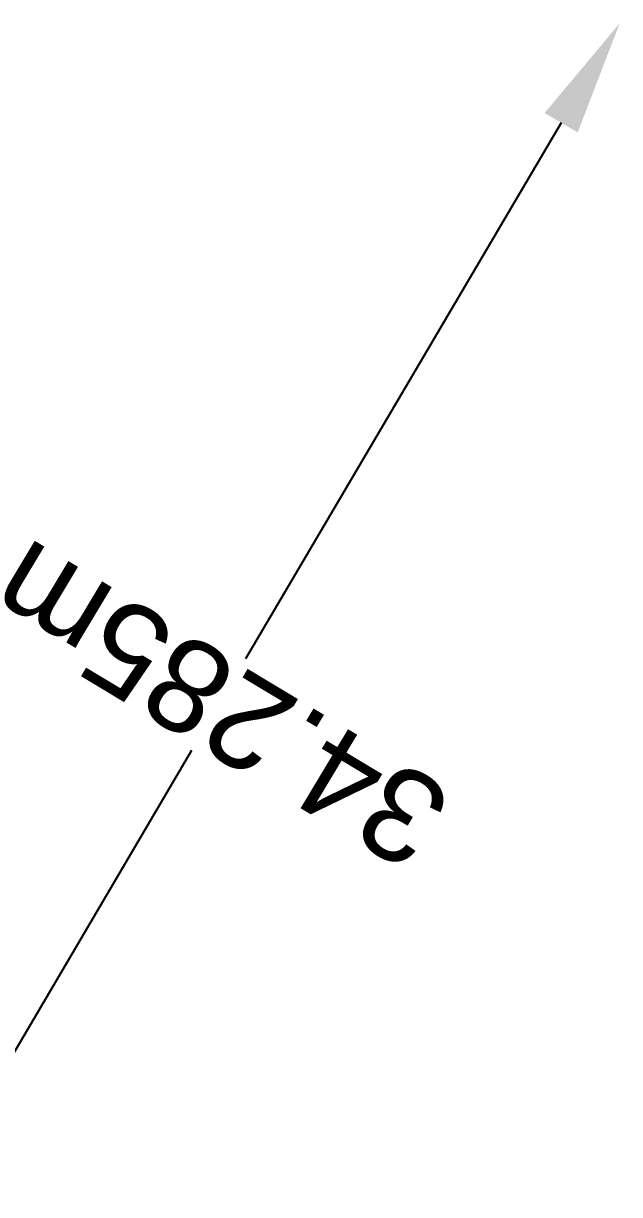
# Model space of a CAD drawing. Header units: metres. Extents: x 593990 to 610403, y 3402023 to 3411833.
# Drawn here: x 599859.04 to 599871.98, y 3408317.54 to 3408342.94 of the extents above; entities that cross this region are included whole.
import ezdxf

# ---------------------------------------------------------------- set-up
doc = ezdxf.new("R2010")
doc.units = ezdxf.units.M
doc.header["$MEASUREMENT"] = 0
doc.header["$PDSIZE"] = 1
doc.layers.add('PROPOSED DFCC TRACK', color=1, linetype='Continuous', lineweight=0)
doc.styles.get("Standard").update_dxf_attribs({"font": 'arial.ttf'})
doc.styles.add('Style-Arial', font='arial.ttf')
doc.dimstyles.get("Standard").update_dxf_attribs({"dimtxt": 0.18, "dimasz": 0.18, "dimexe": 0.18, "dimexo": 0.0625, "dimgap": 0.09, "dimtad": 0, "dimtih": 1, "dimtoh": 1, "dimdec": 4, "dimzin": 0, "dimdsep": 46, "dimtxsty": 'Standard', "dimcen": 0.09, "dimadec": 0, "dimazin": 0, "dimtfac": 1, "dimtdec": 4, "dimtofl": 0, "dimtmove": 0, "dimatfit": 3, "dimfxl": 1, "dimtolj": 1, "dimtzin": 0, "dimarcsym": 0})

# ---------------------------------------------------------------- blocks, each defined once
blk = doc.blocks.new('*D68')
at = {"layer": 'Defpoints', "color": 0, "transparency": 16777216}
for p in [(599871.978, 3408342.939), (599854.581, 3408313.396), (599854.581, 3408313.396)]:
    blk.add_point(p, dxfattribs=at)
at = {"layer": 'PROPOSED DFCC TRACK', "color": 0, "lineweight": -2, "transparency": 16777216}
for p, q in [((599870.709, 3408340.785), (599863.861, 3408329.156)), ((599855.849, 3408315.55), (599862.697, 3408327.179))]:
    blk.add_line(p, q, dxfattribs=at)
at = {"layer": 'PROPOSED DFCC TRACK', "color": 0, "transparency": 16777216}
for points in [[(599870.35, 3408340.997), (599871.068, 3408340.574), (599871.978, 3408342.939)], [(599855.49, 3408315.761), (599856.208, 3408315.339), (599854.581, 3408313.396)]]:
    blk.add_solid(points, dxfattribs=at)
at = {"layer": 'PROPOSED DFCC TRACK', "color": 0, "lineweight": 0, "transparency": 16777216, "insert": (599863.279, 3408328.168), "char_height": 2, "attachment_point": 5, "rotation": 149, "style": 'Style-Arial'}
blk.add_mtext('\\A1;34.285m', dxfattribs=at)
blk = doc.blocks.new('TerminatorOpen_0.5')
at = {"color": 0, "linetype": 'ByBlock', "lineweight": -2}
for q in [(-1, 0.25), (-1, 0), (-1, -0.25)]:
    blk.add_line((0, 0), q, dxfattribs=at)

msp = doc.modelspace()

# ---------------------------------------------------------------- dimensions: what is measured, and where the dimension line sits
at = {"layer": 'PROPOSED DFCC TRACK', "color": 10, "lineweight": 0}
dim = msp.add_aligned_dim(p1=(599871.9779, 3408342.9393), p2=(599854.5807, 3408313.3958), distance=0, dimstyle='Standard', override={"dimtxt": 2, "dimasz": 2.5, "dimexe": 0.125, "dimexo": 0.125, "dimgap": 0.125, "dimtad": 1, "dimtih": 0, "dimtoh": 0, "dimdec": 3, "dimzin": 11, "dimpost": 'm', "dimtxsty": 'Style-Arial', "dimsah": 1, "dimadec": 4, "dimazin": 3, "dimtmove": 2, "dimatfit": 1, "dimldrblk": 'TerminatorOpen_0.5', "dimfrac": 2, "dimtzin": 11}, dxfattribs=at)
dim.commit()
dim.dimension.update_dxf_attribs({"geometry": '*D68', "text_midpoint": (599863.2793, 3408328.1676), "text_rotation": 149})

doc.saveas('drawing.dxf')
